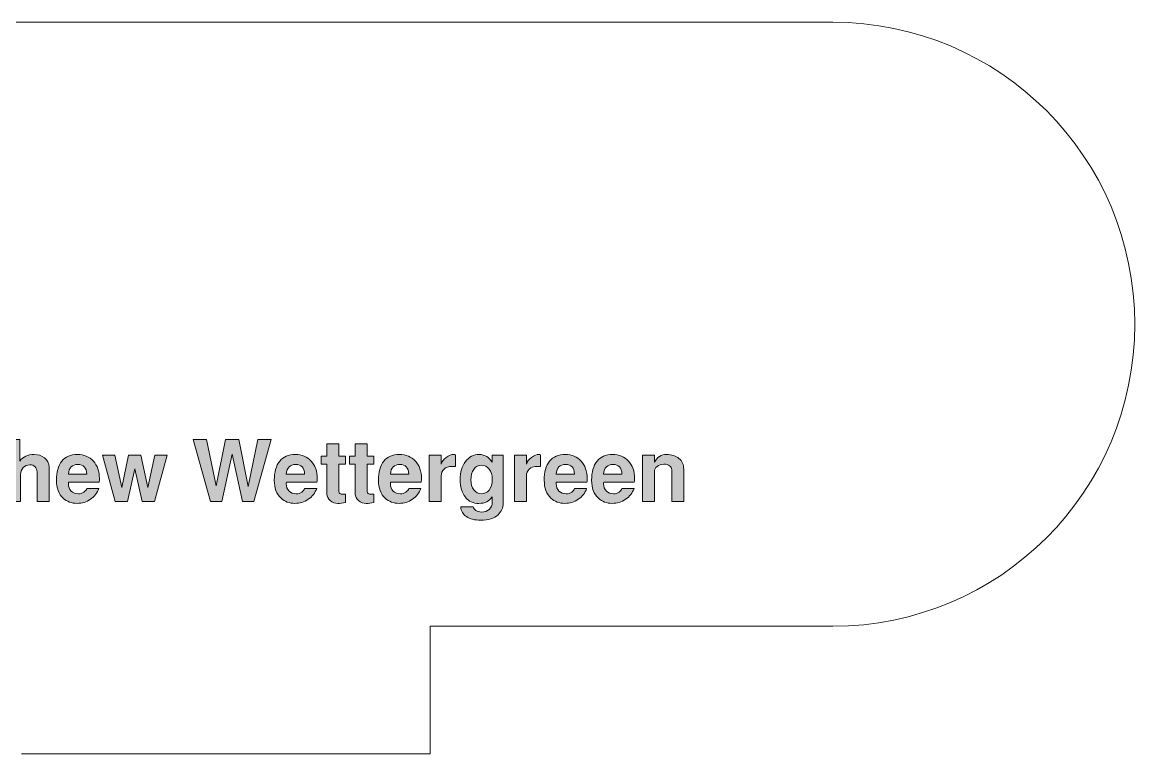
# Model space of a CAD drawing. Header units: inches. Extents: x 0.7 to 10.9, y -10.9 to -0.5.
# Drawn here: x 9.195 to 10.827, y -9.476 to -8.403 of the extents above; entities that cross this region are included whole.
import ezdxf

# ---------------------------------------------------------------- set-up
doc = ezdxf.new("R2010")
doc.units = ezdxf.units.IN
doc.header["$MEASUREMENT"] = 0
doc.layers.add('Layer 1', color=7, linetype='Continuous')

# ---------------------------------------------------------------- blocks, each defined once
blk = doc.blocks.new('block 3')
at = {"layer": 'Layer 1', "color": 7, "lineweight": 5, "true_color": 0xffffff}
blk.add_lwpolyline([(9.1943, -9.4761), (9.7935, -9.4761)], dxfattribs=at)
blk = doc.blocks.new('block 19')
at = {"layer": 'Layer 1', "true_color": 0xed1f24}
h = blk.add_hatch(color=240, dxfattribs=at)
h.dxf.hatch_style = 2
edge = h.paths.add_edge_path()
edge.add_spline(control_points=[(9.2346, -9.1061), (9.2346, -9.1061), (9.2171, -9.1061), (9.2171, -9.1061), (9.2171, -9.1061), (9.2171, -9.0629), (9.2171, -9.0629), (9.2171, -9.0596), (9.2161, -9.0571), (9.2141, -9.0552), (9.2121, -9.0533), (9.2096, -9.0524), (9.2065, -9.0524), (9.2026, -9.0524), (9.1993, -9.0537), (9.1967, -9.0565), (9.1942, -9.0592), (9.1929, -9.0626), (9.1929, -9.0667), (9.1929, -9.0667), (9.1929, -9.1061), (9.1929, -9.1061), (9.1929, -9.1061), (9.1741, -9.1061), (9.1741, -9.1061), (9.1741, -9.1061), (9.1741, -9.015), (9.1741, -9.015), (9.1741, -9.015), (9.1916, -9.015), (9.1916, -9.015), (9.1916, -9.015), (9.1916, -9.0469), (9.1916, -9.0469), (9.1964, -9.0404), (9.2034, -9.0372), (9.2126, -9.0372), (9.2187, -9.0372), (9.2238, -9.0389), (9.228, -9.0421), (9.2324, -9.0456), (9.2346, -9.0502), (9.2346, -9.0559), (9.2346, -9.0559), (9.2346, -9.1061), (9.2346, -9.1061)], knot_values=[0, 0, 0, 0, 1, 1, 1, 2, 2, 2, 3, 3, 3, 4, 4, 4, 5, 5, 5, 6, 6, 6, 7, 7, 7, 8, 8, 8, 9, 9, 9, 10, 10, 10, 11, 11, 11, 12, 12, 12, 13, 13, 13, 14, 14, 14, 15, 15, 15, 15], degree=3, periodic=1)
h = blk.add_hatch(color=240, dxfattribs=at)
h.dxf.hatch_style = 2
h.paths.add_polyline_path([(9.5606, -9.015), (9.5351, -9.1061), (9.5182, -9.1061), (9.5032, -9.0368), (9.4882, -9.1061), (9.4713, -9.1061), (9.4458, -9.015), (9.4656, -9.015), (9.4796, -9.0833), (9.4933, -9.015), (9.5131, -9.015), (9.5268, -9.084), (9.5408, -9.015)])
h = blk.add_hatch(color=240, dxfattribs=at)
h.dxf.hatch_style = 2
edge = h.paths.add_edge_path()
edge.add_spline(control_points=[(9.6694, -9.1075), (9.6653, -9.1085), (9.6616, -9.109), (9.6583, -9.109), (9.6538, -9.109), (9.65, -9.1076), (9.6469, -9.1049), (9.6437, -9.1022), (9.6421, -9.099), (9.6421, -9.0952), (9.6421, -9.0952), (9.6421, -9.0514), (9.6421, -9.0514), (9.6421, -9.0514), (9.6335, -9.0514), (9.6335, -9.0514), (9.6335, -9.0514), (9.6335, -9.0397), (9.6335, -9.0397), (9.6335, -9.0397), (9.6421, -9.0397), (9.6421, -9.0397), (9.6421, -9.0397), (9.6421, -9.0214), (9.6421, -9.0214), (9.6421, -9.0214), (9.6596, -9.0214), (9.6596, -9.0214), (9.6596, -9.0214), (9.6596, -9.0397), (9.6596, -9.0397), (9.6596, -9.0397), (9.6694, -9.0397), (9.6694, -9.0397), (9.6694, -9.0397), (9.6694, -9.0514), (9.6694, -9.0514), (9.6694, -9.0514), (9.6596, -9.0514), (9.6596, -9.0514), (9.6596, -9.0514), (9.6596, -9.0917), (9.6596, -9.0917), (9.6596, -9.0943), (9.6616, -9.0956), (9.6655, -9.0956), (9.6664, -9.0955), (9.6677, -9.0955), (9.6694, -9.0954), (9.6694, -9.0954), (9.6694, -9.1075), (9.6694, -9.1075)], knot_values=[0, 0, 0, 0, 1, 1, 1, 2, 2, 2, 3, 3, 3, 4, 4, 4, 5, 5, 5, 6, 6, 6, 7, 7, 7, 8, 8, 8, 9, 9, 9, 10, 10, 10, 11, 11, 11, 12, 12, 12, 13, 13, 13, 14, 14, 14, 15, 15, 15, 16, 16, 16, 17, 17, 17, 17], degree=3, periodic=1)
h = blk.add_hatch(color=240, dxfattribs=at)
h.dxf.hatch_style = 2
edge = h.paths.add_edge_path()
edge.add_spline(control_points=[(9.711, -9.1075), (9.7069, -9.1085), (9.7032, -9.109), (9.6999, -9.109), (9.6955, -9.109), (9.6917, -9.1076), (9.6885, -9.1049), (9.6853, -9.1022), (9.6837, -9.099), (9.6837, -9.0952), (9.6837, -9.0952), (9.6837, -9.0514), (9.6837, -9.0514), (9.6837, -9.0514), (9.6751, -9.0514), (9.6751, -9.0514), (9.6751, -9.0514), (9.6751, -9.0397), (9.6751, -9.0397), (9.6751, -9.0397), (9.6837, -9.0397), (9.6837, -9.0397), (9.6837, -9.0397), (9.6837, -9.0214), (9.6837, -9.0214), (9.6837, -9.0214), (9.7012, -9.0214), (9.7012, -9.0214), (9.7012, -9.0214), (9.7012, -9.0397), (9.7012, -9.0397), (9.7012, -9.0397), (9.711, -9.0397), (9.711, -9.0397), (9.711, -9.0397), (9.711, -9.0514), (9.711, -9.0514), (9.711, -9.0514), (9.7012, -9.0514), (9.7012, -9.0514), (9.7012, -9.0514), (9.7012, -9.0917), (9.7012, -9.0917), (9.7012, -9.0943), (9.7032, -9.0956), (9.7071, -9.0956), (9.708, -9.0955), (9.7093, -9.0955), (9.711, -9.0954), (9.711, -9.0954), (9.711, -9.1075), (9.711, -9.1075)], knot_values=[0, 0, 0, 0, 1, 1, 1, 2, 2, 2, 3, 3, 3, 4, 4, 4, 5, 5, 5, 6, 6, 6, 7, 7, 7, 8, 8, 8, 9, 9, 9, 10, 10, 10, 11, 11, 11, 12, 12, 12, 13, 13, 13, 14, 14, 14, 15, 15, 15, 16, 16, 16, 17, 17, 17, 17], degree=3, periodic=1)
h = blk.add_hatch(color=240, dxfattribs=at)
h.dxf.hatch_style = 2
edge = h.paths.add_edge_path()
edge.add_spline(control_points=[(9.3085, -9.0724), (9.3085, -9.0744), (9.3084, -9.0762), (9.3081, -9.0777), (9.3081, -9.0777), (9.2632, -9.0777), (9.2632, -9.0777), (9.2631, -9.0782), (9.263, -9.079), (9.263, -9.0801), (9.263, -9.0845), (9.2644, -9.0881), (9.2671, -9.0908), (9.2698, -9.0935), (9.2733, -9.0949), (9.2777, -9.0949), (9.2806, -9.0949), (9.2833, -9.094), (9.2858, -9.0924), (9.288, -9.0908), (9.2894, -9.089), (9.29, -9.087), (9.29, -9.087), (9.3077, -9.087), (9.3077, -9.087), (9.3054, -9.0936), (9.3013, -9.0989), (9.2954, -9.1029), (9.2896, -9.1069), (9.283, -9.1089), (9.2757, -9.1089), (9.2677, -9.1089), (9.2609, -9.1063), (9.2554, -9.1012), (9.2488, -9.0952), (9.2455, -9.0865), (9.2455, -9.0751), (9.2455, -9.063), (9.2481, -9.0536), (9.2534, -9.0471), (9.2587, -9.0405), (9.2663, -9.0372), (9.2762, -9.0372), (9.2859, -9.0372), (9.2937, -9.0405), (9.2996, -9.0469), (9.3055, -9.0534), (9.3085, -9.0619), (9.3085, -9.0724)], knot_values=[0, 0, 0, 0, 1, 1, 1, 2, 2, 2, 3, 3, 3, 4, 4, 4, 5, 5, 5, 6, 6, 6, 7, 7, 7, 8, 8, 8, 9, 9, 9, 10, 10, 10, 11, 11, 11, 12, 12, 12, 13, 13, 13, 14, 14, 14, 15, 15, 15, 16, 16, 16, 16], degree=3, periodic=1)
edge = h.paths.add_edge_path()
edge.add_spline(control_points=[(9.29, -9.066), (9.2895, -9.0566), (9.2851, -9.0519), (9.2769, -9.0519), (9.2685, -9.0519), (9.2639, -9.0566), (9.263, -9.066), (9.263, -9.066), (9.29, -9.066), (9.29, -9.066)], knot_values=[0, 0, 0, 0, 1, 1, 1, 2, 2, 2, 3, 3, 3, 3], degree=3, periodic=1)
h = blk.add_hatch(color=240, dxfattribs=at)
h.dxf.hatch_style = 2
h.paths.add_polyline_path([(9.408, -9.0384), (9.3891, -9.1061), (9.3711, -9.1061), (9.3605, -9.0583), (9.3498, -9.1061), (9.3318, -9.1061), (9.3129, -9.0384), (9.331, -9.0384), (9.3415, -9.0857), (9.3514, -9.0384), (9.3695, -9.0384), (9.3794, -9.0856), (9.3899, -9.0384)])
h = blk.add_hatch(color=240, dxfattribs=at)
h.dxf.hatch_style = 2
edge = h.paths.add_edge_path()
edge.add_spline(control_points=[(9.628, -9.0724), (9.628, -9.0744), (9.6279, -9.0762), (9.6276, -9.0777), (9.6276, -9.0777), (9.5828, -9.0777), (9.5828, -9.0777), (9.5826, -9.0782), (9.5825, -9.079), (9.5825, -9.0801), (9.5825, -9.0845), (9.5839, -9.0881), (9.5866, -9.0908), (9.5893, -9.0935), (9.5929, -9.0949), (9.5972, -9.0949), (9.6001, -9.0949), (9.6028, -9.094), (9.6053, -9.0924), (9.6075, -9.0908), (9.6089, -9.089), (9.6095, -9.087), (9.6095, -9.087), (9.6273, -9.087), (9.6273, -9.087), (9.6249, -9.0936), (9.6208, -9.0989), (9.6149, -9.1029), (9.6091, -9.1069), (9.6025, -9.1089), (9.5952, -9.1089), (9.5872, -9.1089), (9.5804, -9.1063), (9.5749, -9.1012), (9.5683, -9.0952), (9.565, -9.0865), (9.565, -9.0751), (9.565, -9.063), (9.5676, -9.0536), (9.5729, -9.0471), (9.5782, -9.0405), (9.5858, -9.0372), (9.5958, -9.0372), (9.6054, -9.0372), (9.6132, -9.0405), (9.6191, -9.0469), (9.625, -9.0534), (9.628, -9.0619), (9.628, -9.0724)], knot_values=[0, 0, 0, 0, 1, 1, 1, 2, 2, 2, 3, 3, 3, 4, 4, 4, 5, 5, 5, 6, 6, 6, 7, 7, 7, 8, 8, 8, 9, 9, 9, 10, 10, 10, 11, 11, 11, 12, 12, 12, 13, 13, 13, 14, 14, 14, 15, 15, 15, 16, 16, 16, 16], degree=3, periodic=1)
edge = h.paths.add_edge_path()
edge.add_spline(control_points=[(9.6095, -9.066), (9.609, -9.0566), (9.6046, -9.0519), (9.5964, -9.0519), (9.5881, -9.0519), (9.5834, -9.0566), (9.5825, -9.066), (9.5825, -9.066), (9.6095, -9.066), (9.6095, -9.066)], knot_values=[0, 0, 0, 0, 1, 1, 1, 2, 2, 2, 3, 3, 3, 3], degree=3, periodic=1)
h = blk.add_hatch(color=240, dxfattribs=at)
h.dxf.hatch_style = 2
edge = h.paths.add_edge_path()
edge.add_spline(control_points=[(9.7808, -9.0724), (9.7808, -9.0744), (9.7806, -9.0762), (9.7804, -9.0777), (9.7804, -9.0777), (9.7355, -9.0777), (9.7355, -9.0777), (9.7353, -9.0782), (9.7352, -9.079), (9.7352, -9.0801), (9.7352, -9.0845), (9.7366, -9.0881), (9.7393, -9.0908), (9.7421, -9.0935), (9.7456, -9.0949), (9.75, -9.0949), (9.7529, -9.0949), (9.7556, -9.094), (9.758, -9.0924), (9.7603, -9.0908), (9.7617, -9.089), (9.7623, -9.087), (9.7623, -9.087), (9.78, -9.087), (9.78, -9.087), (9.7777, -9.0936), (9.7736, -9.0989), (9.7677, -9.1029), (9.7618, -9.1069), (9.7553, -9.1089), (9.748, -9.1089), (9.7399, -9.1089), (9.7331, -9.1063), (9.7276, -9.1012), (9.721, -9.0952), (9.7178, -9.0865), (9.7178, -9.0751), (9.7178, -9.063), (9.7204, -9.0536), (9.7257, -9.0471), (9.731, -9.0405), (9.7386, -9.0372), (9.7485, -9.0372), (9.7582, -9.0372), (9.766, -9.0405), (9.7719, -9.0469), (9.7778, -9.0534), (9.7808, -9.0619), (9.7808, -9.0724)], knot_values=[0, 0, 0, 0, 1, 1, 1, 2, 2, 2, 3, 3, 3, 4, 4, 4, 5, 5, 5, 6, 6, 6, 7, 7, 7, 8, 8, 8, 9, 9, 9, 10, 10, 10, 11, 11, 11, 12, 12, 12, 13, 13, 13, 14, 14, 14, 15, 15, 15, 16, 16, 16, 16], degree=3, periodic=1)
edge = h.paths.add_edge_path()
edge.add_spline(control_points=[(9.7623, -9.066), (9.7618, -9.0566), (9.7574, -9.0519), (9.7491, -9.0519), (9.7408, -9.0519), (9.7362, -9.0566), (9.7352, -9.066), (9.7352, -9.066), (9.7623, -9.066), (9.7623, -9.066)], knot_values=[0, 0, 0, 0, 1, 1, 1, 2, 2, 2, 3, 3, 3, 3], degree=3, periodic=1)
h = blk.add_hatch(color=240, dxfattribs=at)
h.dxf.hatch_style = 2
edge = h.paths.add_edge_path()
edge.add_spline(control_points=[(9.8306, -9.055), (9.8283, -9.0547), (9.8266, -9.0546), (9.8255, -9.0546), (9.8206, -9.0546), (9.8167, -9.0559), (9.8139, -9.0586), (9.8112, -9.0612), (9.8098, -9.0645), (9.8098, -9.0685), (9.8098, -9.0685), (9.8098, -9.1061), (9.8098, -9.1061), (9.8098, -9.1061), (9.7923, -9.1061), (9.7923, -9.1061), (9.7923, -9.1061), (9.7923, -9.0384), (9.7923, -9.0384), (9.7923, -9.0384), (9.8098, -9.0384), (9.8098, -9.0384), (9.8098, -9.0384), (9.8098, -9.0515), (9.8098, -9.0515), (9.811, -9.0475), (9.8135, -9.0441), (9.8173, -9.0414), (9.821, -9.0386), (9.8248, -9.0372), (9.8285, -9.0372), (9.8289, -9.0372), (9.8296, -9.0373), (9.8306, -9.0375), (9.8306, -9.0375), (9.8306, -9.055), (9.8306, -9.055)], knot_values=[0, 0, 0, 0, 1, 1, 1, 2, 2, 2, 3, 3, 3, 4, 4, 4, 5, 5, 5, 6, 6, 6, 7, 7, 7, 8, 8, 8, 9, 9, 9, 10, 10, 10, 11, 11, 11, 12, 12, 12, 12], degree=3, periodic=1)
h = blk.add_hatch(color=240, dxfattribs=at)
h.dxf.hatch_style = 2
edge = h.paths.add_edge_path()
edge.add_spline(control_points=[(9.9008, -9.1086), (9.9008, -9.1154), (9.8982, -9.121), (9.8931, -9.1256), (9.8872, -9.131), (9.8788, -9.1336), (9.8678, -9.1336), (9.8588, -9.1336), (9.8518, -9.1319), (9.8467, -9.1284), (9.8416, -9.125), (9.8388, -9.1202), (9.8384, -9.114), (9.8384, -9.114), (9.8567, -9.114), (9.8567, -9.114), (9.8571, -9.116), (9.8585, -9.1178), (9.8608, -9.1193), (9.863, -9.1208), (9.8657, -9.1216), (9.8688, -9.1216), (9.8735, -9.1216), (9.8773, -9.1203), (9.8802, -9.1177), (9.8832, -9.1151), (9.8846, -9.1116), (9.8846, -9.1072), (9.8846, -9.1027), (9.8846, -9.1001), (9.8845, -9.0994), (9.8817, -9.1028), (9.8791, -9.1052), (9.8766, -9.1065), (9.8736, -9.1082), (9.8698, -9.109), (9.8651, -9.109), (9.8568, -9.109), (9.8501, -9.106), (9.8452, -9.0999), (9.84, -9.0935), (9.8374, -9.0848), (9.8374, -9.0737), (9.8374, -9.0634), (9.8401, -9.0547), (9.8454, -9.0477), (9.8508, -9.0407), (9.8574, -9.0372), (9.8653, -9.0372), (9.8697, -9.0372), (9.8735, -9.0383), (9.8767, -9.0404), (9.879, -9.042), (9.8817, -9.0447), (9.8846, -9.0485), (9.8846, -9.0485), (9.8846, -9.0384), (9.8846, -9.0384), (9.8846, -9.0384), (9.9008, -9.0384), (9.9008, -9.0384), (9.9008, -9.0384), (9.9008, -9.1086), (9.9008, -9.1086)], knot_values=[0, 0, 0, 0, 1, 1, 1, 2, 2, 2, 3, 3, 3, 4, 4, 4, 5, 5, 5, 6, 6, 6, 7, 7, 7, 8, 8, 8, 9, 9, 9, 10, 10, 10, 11, 11, 11, 12, 12, 12, 13, 13, 13, 14, 14, 14, 15, 15, 15, 16, 16, 16, 17, 17, 17, 18, 18, 18, 19, 19, 19, 20, 20, 20, 21, 21, 21, 21], degree=3, periodic=1)
edge = h.paths.add_edge_path()
edge.add_spline(control_points=[(9.8846, -9.0732), (9.8846, -9.0674), (9.8831, -9.0626), (9.8801, -9.0587), (9.8771, -9.0549), (9.8733, -9.053), (9.8688, -9.053), (9.8641, -9.053), (9.8603, -9.055), (9.8575, -9.0591), (9.8547, -9.0631), (9.8533, -9.0683), (9.8533, -9.0746), (9.8533, -9.0804), (9.8547, -9.0852), (9.8577, -9.0891), (9.8606, -9.0929), (9.8643, -9.0949), (9.8685, -9.0949), (9.8732, -9.0949), (9.877, -9.0931), (9.8799, -9.0895), (9.883, -9.0856), (9.8846, -9.0802), (9.8846, -9.0732)], knot_values=[0, 0, 0, 0, 1, 1, 1, 2, 2, 2, 3, 3, 3, 4, 4, 4, 5, 5, 5, 6, 6, 6, 7, 7, 7, 8, 8, 8, 8], degree=3, periodic=1)
h = blk.add_hatch(color=240, dxfattribs=at)
h.dxf.hatch_style = 2
edge = h.paths.add_edge_path()
edge.add_spline(control_points=[(9.9556, -9.055), (9.9533, -9.0547), (9.9516, -9.0546), (9.9505, -9.0546), (9.9456, -9.0546), (9.9417, -9.0559), (9.9389, -9.0586), (9.9362, -9.0612), (9.9348, -9.0645), (9.9348, -9.0685), (9.9348, -9.0685), (9.9348, -9.1061), (9.9348, -9.1061), (9.9348, -9.1061), (9.9173, -9.1061), (9.9173, -9.1061), (9.9173, -9.1061), (9.9173, -9.0384), (9.9173, -9.0384), (9.9173, -9.0384), (9.9348, -9.0384), (9.9348, -9.0384), (9.9348, -9.0384), (9.9348, -9.0515), (9.9348, -9.0515), (9.936, -9.0475), (9.9385, -9.0441), (9.9423, -9.0414), (9.946, -9.0386), (9.9498, -9.0372), (9.9535, -9.0372), (9.9539, -9.0372), (9.9546, -9.0373), (9.9556, -9.0375), (9.9556, -9.0375), (9.9556, -9.055), (9.9556, -9.055)], knot_values=[0, 0, 0, 0, 1, 1, 1, 2, 2, 2, 3, 3, 3, 4, 4, 4, 5, 5, 5, 6, 6, 6, 7, 7, 7, 8, 8, 8, 9, 9, 9, 10, 10, 10, 11, 11, 11, 12, 12, 12, 12], degree=3, periodic=1)
h = blk.add_hatch(color=240, dxfattribs=at)
h.dxf.hatch_style = 2
edge = h.paths.add_edge_path()
edge.add_spline(control_points=[(10.0239, -9.0724), (10.0239, -9.0744), (10.0238, -9.0762), (10.0235, -9.0777), (10.0235, -9.0777), (9.9786, -9.0777), (9.9786, -9.0777), (9.9785, -9.0782), (9.9784, -9.079), (9.9784, -9.0801), (9.9784, -9.0845), (9.9797, -9.0881), (9.9825, -9.0908), (9.9852, -9.0935), (9.9887, -9.0949), (9.9931, -9.0949), (9.996, -9.0949), (9.9987, -9.094), (10.0012, -9.0924), (10.0034, -9.0908), (10.0048, -9.089), (10.0054, -9.087), (10.0054, -9.087), (10.0231, -9.087), (10.0231, -9.087), (10.0208, -9.0936), (10.0167, -9.0989), (10.0108, -9.1029), (10.0049, -9.1069), (9.9984, -9.1089), (9.9911, -9.1089), (9.983, -9.1089), (9.9763, -9.1063), (9.9708, -9.1012), (9.9642, -9.0952), (9.9609, -9.0865), (9.9609, -9.0751), (9.9609, -9.063), (9.9635, -9.0536), (9.9688, -9.0471), (9.9741, -9.0405), (9.9817, -9.0372), (9.9916, -9.0372), (10.0013, -9.0372), (10.0091, -9.0405), (10.015, -9.0469), (10.0209, -9.0534), (10.0239, -9.0619), (10.0239, -9.0724)], knot_values=[0, 0, 0, 0, 1, 1, 1, 2, 2, 2, 3, 3, 3, 4, 4, 4, 5, 5, 5, 6, 6, 6, 7, 7, 7, 8, 8, 8, 9, 9, 9, 10, 10, 10, 11, 11, 11, 12, 12, 12, 13, 13, 13, 14, 14, 14, 15, 15, 15, 16, 16, 16, 16], degree=3, periodic=1)
edge = h.paths.add_edge_path()
edge.add_spline(control_points=[(10.0054, -9.066), (10.0049, -9.0566), (10.0005, -9.0519), (9.9923, -9.0519), (9.9839, -9.0519), (9.9793, -9.0566), (9.9784, -9.066), (9.9784, -9.066), (10.0054, -9.066), (10.0054, -9.066)], knot_values=[0, 0, 0, 0, 1, 1, 1, 2, 2, 2, 3, 3, 3, 3], degree=3, periodic=1)
h = blk.add_hatch(color=240, dxfattribs=at)
h.dxf.hatch_style = 2
edge = h.paths.add_edge_path()
edge.add_spline(control_points=[(10.0934, -9.0724), (10.0934, -9.0744), (10.0933, -9.0762), (10.093, -9.0777), (10.093, -9.0777), (10.0481, -9.0777), (10.0481, -9.0777), (10.048, -9.0782), (10.0479, -9.079), (10.0479, -9.0801), (10.0479, -9.0845), (10.0493, -9.0881), (10.052, -9.0908), (10.0547, -9.0935), (10.0582, -9.0949), (10.0626, -9.0949), (10.0655, -9.0949), (10.0682, -9.094), (10.0707, -9.0924), (10.0729, -9.0908), (10.0743, -9.089), (10.0749, -9.087), (10.0749, -9.087), (10.0926, -9.087), (10.0926, -9.087), (10.0903, -9.0936), (10.0862, -9.0989), (10.0803, -9.1029), (10.0745, -9.1069), (10.0679, -9.1089), (10.0606, -9.1089), (10.0526, -9.1089), (10.0458, -9.1063), (10.0403, -9.1012), (10.0337, -9.0952), (10.0304, -9.0865), (10.0304, -9.0751), (10.0304, -9.063), (10.033, -9.0536), (10.0383, -9.0471), (10.0436, -9.0405), (10.0512, -9.0372), (10.0611, -9.0372), (10.0708, -9.0372), (10.0786, -9.0405), (10.0845, -9.0469), (10.0904, -9.0534), (10.0934, -9.0619), (10.0934, -9.0724)], knot_values=[0, 0, 0, 0, 1, 1, 1, 2, 2, 2, 3, 3, 3, 4, 4, 4, 5, 5, 5, 6, 6, 6, 7, 7, 7, 8, 8, 8, 9, 9, 9, 10, 10, 10, 11, 11, 11, 12, 12, 12, 13, 13, 13, 14, 14, 14, 15, 15, 15, 16, 16, 16, 16], degree=3, periodic=1)
edge = h.paths.add_edge_path()
edge.add_spline(control_points=[(10.0749, -9.066), (10.0744, -9.0566), (10.07, -9.0519), (10.0618, -9.0519), (10.0534, -9.0519), (10.0488, -9.0566), (10.0479, -9.066), (10.0479, -9.066), (10.0749, -9.066), (10.0749, -9.066)], knot_values=[0, 0, 0, 0, 1, 1, 1, 2, 2, 2, 3, 3, 3, 3], degree=3, periodic=1)
h = blk.add_hatch(color=240, dxfattribs=at)
h.dxf.hatch_style = 2
edge = h.paths.add_edge_path()
edge.add_spline(control_points=[(10.1654, -9.1061), (10.1654, -9.1061), (10.1479, -9.1061), (10.1479, -9.1061), (10.1479, -9.1061), (10.1479, -9.0596), (10.1479, -9.0596), (10.1479, -9.0571), (10.1468, -9.0551), (10.1448, -9.0537), (10.1427, -9.0522), (10.1398, -9.0515), (10.1363, -9.0515), (10.1323, -9.0515), (10.1291, -9.0525), (10.1264, -9.0546), (10.1238, -9.0567), (10.1225, -9.0593), (10.1225, -9.0625), (10.1225, -9.0625), (10.1225, -9.1061), (10.1225, -9.1061), (10.1225, -9.1061), (10.105, -9.1061), (10.105, -9.1061), (10.105, -9.1061), (10.105, -9.0384), (10.105, -9.0384), (10.105, -9.0384), (10.1225, -9.0384), (10.1225, -9.0384), (10.1225, -9.0384), (10.1225, -9.0485), (10.1225, -9.0485), (10.1264, -9.041), (10.1323, -9.0372), (10.1403, -9.0372), (10.1478, -9.0372), (10.1539, -9.0392), (10.1585, -9.0431), (10.1631, -9.047), (10.1654, -9.0522), (10.1654, -9.0586), (10.1654, -9.0586), (10.1654, -9.1061), (10.1654, -9.1061)], knot_values=[0, 0, 0, 0, 1, 1, 1, 2, 2, 2, 3, 3, 3, 4, 4, 4, 5, 5, 5, 6, 6, 6, 7, 7, 7, 8, 8, 8, 9, 9, 9, 10, 10, 10, 11, 11, 11, 12, 12, 12, 13, 13, 13, 14, 14, 14, 15, 15, 15, 15], degree=3, periodic=1)
at = {"layer": 'Layer 1', "lineweight": 0}
for points in [[(9.5606, -9.015), (9.5351, -9.1061), (9.5182, -9.1061), (9.5032, -9.0368), (9.4882, -9.1061), (9.4713, -9.1061), (9.4458, -9.015), (9.4656, -9.015), (9.4796, -9.0833), (9.4933, -9.015), (9.5131, -9.015), (9.5268, -9.084), (9.5408, -9.015), (9.5606, -9.015)], [(9.408, -9.0384), (9.3891, -9.1061), (9.3711, -9.1061), (9.3605, -9.0583), (9.3498, -9.1061), (9.3318, -9.1061), (9.3129, -9.0384), (9.331, -9.0384), (9.3415, -9.0857), (9.3514, -9.0384), (9.3695, -9.0384), (9.3794, -9.0856), (9.3899, -9.0384), (9.408, -9.0384)]]:
    blk.add_lwpolyline(points, dxfattribs=at)
for points, knots in [([(9.2346, -9.1061), (9.2346, -9.1061), (9.2171, -9.1061), (9.2171, -9.1061), (9.2171, -9.1061), (9.2171, -9.0629), (9.2171, -9.0629), (9.2171, -9.0596), (9.2161, -9.0571), (9.2141, -9.0552), (9.2121, -9.0533), (9.2096, -9.0524), (9.2065, -9.0524), (9.2026, -9.0524), (9.1993, -9.0537), (9.1967, -9.0565), (9.1942, -9.0592), (9.1929, -9.0626), (9.1929, -9.0667), (9.1929, -9.0667), (9.1929, -9.1061), (9.1929, -9.1061), (9.1929, -9.1061), (9.1741, -9.1061), (9.1741, -9.1061), (9.1741, -9.1061), (9.1741, -9.015), (9.1741, -9.015), (9.1741, -9.015), (9.1916, -9.015), (9.1916, -9.015), (9.1916, -9.015), (9.1916, -9.0469), (9.1916, -9.0469), (9.1964, -9.0404), (9.2034, -9.0372), (9.2126, -9.0372), (9.2187, -9.0372), (9.2238, -9.0389), (9.228, -9.0421), (9.2324, -9.0456), (9.2346, -9.0502), (9.2346, -9.0559), (9.2346, -9.0559), (9.2346, -9.1061), (9.2346, -9.1061)], [0, 0, 0, 0, 1, 1, 1, 2, 2, 2, 3, 3, 3, 4, 4, 4, 5, 5, 5, 6, 6, 6, 7, 7, 7, 8, 8, 8, 9, 9, 9, 10, 10, 10, 11, 11, 11, 12, 12, 12, 13, 13, 13, 14, 14, 14, 15, 15, 15, 15]), ([(9.6694, -9.1075), (9.6653, -9.1085), (9.6616, -9.109), (9.6583, -9.109), (9.6538, -9.109), (9.65, -9.1076), (9.6469, -9.1049), (9.6437, -9.1022), (9.6421, -9.099), (9.6421, -9.0952), (9.6421, -9.0952), (9.6421, -9.0514), (9.6421, -9.0514), (9.6421, -9.0514), (9.6335, -9.0514), (9.6335, -9.0514), (9.6335, -9.0514), (9.6335, -9.0397), (9.6335, -9.0397), (9.6335, -9.0397), (9.6421, -9.0397), (9.6421, -9.0397), (9.6421, -9.0397), (9.6421, -9.0214), (9.6421, -9.0214), (9.6421, -9.0214), (9.6596, -9.0214), (9.6596, -9.0214), (9.6596, -9.0214), (9.6596, -9.0397), (9.6596, -9.0397), (9.6596, -9.0397), (9.6694, -9.0397), (9.6694, -9.0397), (9.6694, -9.0397), (9.6694, -9.0514), (9.6694, -9.0514), (9.6694, -9.0514), (9.6596, -9.0514), (9.6596, -9.0514), (9.6596, -9.0514), (9.6596, -9.0917), (9.6596, -9.0917), (9.6596, -9.0943), (9.6616, -9.0956), (9.6655, -9.0956), (9.6664, -9.0955), (9.6677, -9.0955), (9.6694, -9.0954), (9.6694, -9.0954), (9.6694, -9.1075), (9.6694, -9.1075)], [0, 0, 0, 0, 1, 1, 1, 2, 2, 2, 3, 3, 3, 4, 4, 4, 5, 5, 5, 6, 6, 6, 7, 7, 7, 8, 8, 8, 9, 9, 9, 10, 10, 10, 11, 11, 11, 12, 12, 12, 13, 13, 13, 14, 14, 14, 15, 15, 15, 16, 16, 16, 17, 17, 17, 17]), ([(9.711, -9.1075), (9.7069, -9.1085), (9.7032, -9.109), (9.6999, -9.109), (9.6955, -9.109), (9.6917, -9.1076), (9.6885, -9.1049), (9.6853, -9.1022), (9.6837, -9.099), (9.6837, -9.0952), (9.6837, -9.0952), (9.6837, -9.0514), (9.6837, -9.0514), (9.6837, -9.0514), (9.6751, -9.0514), (9.6751, -9.0514), (9.6751, -9.0514), (9.6751, -9.0397), (9.6751, -9.0397), (9.6751, -9.0397), (9.6837, -9.0397), (9.6837, -9.0397), (9.6837, -9.0397), (9.6837, -9.0214), (9.6837, -9.0214), (9.6837, -9.0214), (9.7012, -9.0214), (9.7012, -9.0214), (9.7012, -9.0214), (9.7012, -9.0397), (9.7012, -9.0397), (9.7012, -9.0397), (9.711, -9.0397), (9.711, -9.0397), (9.711, -9.0397), (9.711, -9.0514), (9.711, -9.0514), (9.711, -9.0514), (9.7012, -9.0514), (9.7012, -9.0514), (9.7012, -9.0514), (9.7012, -9.0917), (9.7012, -9.0917), (9.7012, -9.0943), (9.7032, -9.0956), (9.7071, -9.0956), (9.708, -9.0955), (9.7093, -9.0955), (9.711, -9.0954), (9.711, -9.0954), (9.711, -9.1075), (9.711, -9.1075)], [0, 0, 0, 0, 1, 1, 1, 2, 2, 2, 3, 3, 3, 4, 4, 4, 5, 5, 5, 6, 6, 6, 7, 7, 7, 8, 8, 8, 9, 9, 9, 10, 10, 10, 11, 11, 11, 12, 12, 12, 13, 13, 13, 14, 14, 14, 15, 15, 15, 16, 16, 16, 17, 17, 17, 17]), ([(9.3085, -9.0724), (9.3085, -9.0744), (9.3084, -9.0762), (9.3081, -9.0777), (9.3081, -9.0777), (9.2632, -9.0777), (9.2632, -9.0777), (9.2631, -9.0782), (9.263, -9.079), (9.263, -9.0801), (9.263, -9.0845), (9.2644, -9.0881), (9.2671, -9.0908), (9.2698, -9.0935), (9.2733, -9.0949), (9.2777, -9.0949), (9.2806, -9.0949), (9.2833, -9.094), (9.2858, -9.0924), (9.288, -9.0908), (9.2894, -9.089), (9.29, -9.087), (9.29, -9.087), (9.3077, -9.087), (9.3077, -9.087), (9.3054, -9.0936), (9.3013, -9.0989), (9.2954, -9.1029), (9.2896, -9.1069), (9.283, -9.1089), (9.2757, -9.1089), (9.2677, -9.1089), (9.2609, -9.1063), (9.2554, -9.1012), (9.2488, -9.0952), (9.2455, -9.0865), (9.2455, -9.0751), (9.2455, -9.063), (9.2481, -9.0536), (9.2534, -9.0471), (9.2587, -9.0405), (9.2663, -9.0372), (9.2762, -9.0372), (9.2859, -9.0372), (9.2937, -9.0405), (9.2996, -9.0469), (9.3055, -9.0534), (9.3085, -9.0619), (9.3085, -9.0724)], [0, 0, 0, 0, 1, 1, 1, 2, 2, 2, 3, 3, 3, 4, 4, 4, 5, 5, 5, 6, 6, 6, 7, 7, 7, 8, 8, 8, 9, 9, 9, 10, 10, 10, 11, 11, 11, 12, 12, 12, 13, 13, 13, 14, 14, 14, 15, 15, 15, 16, 16, 16, 16]), ([(9.628, -9.0724), (9.628, -9.0744), (9.6279, -9.0762), (9.6276, -9.0777), (9.6276, -9.0777), (9.5828, -9.0777), (9.5828, -9.0777), (9.5826, -9.0782), (9.5825, -9.079), (9.5825, -9.0801), (9.5825, -9.0845), (9.5839, -9.0881), (9.5866, -9.0908), (9.5893, -9.0935), (9.5929, -9.0949), (9.5972, -9.0949), (9.6001, -9.0949), (9.6028, -9.094), (9.6053, -9.0924), (9.6075, -9.0908), (9.6089, -9.089), (9.6095, -9.087), (9.6095, -9.087), (9.6273, -9.087), (9.6273, -9.087), (9.6249, -9.0936), (9.6208, -9.0989), (9.6149, -9.1029), (9.6091, -9.1069), (9.6025, -9.1089), (9.5952, -9.1089), (9.5872, -9.1089), (9.5804, -9.1063), (9.5749, -9.1012), (9.5683, -9.0952), (9.565, -9.0865), (9.565, -9.0751), (9.565, -9.063), (9.5676, -9.0536), (9.5729, -9.0471), (9.5782, -9.0405), (9.5858, -9.0372), (9.5958, -9.0372), (9.6054, -9.0372), (9.6132, -9.0405), (9.6191, -9.0469), (9.625, -9.0534), (9.628, -9.0619), (9.628, -9.0724)], [0, 0, 0, 0, 1, 1, 1, 2, 2, 2, 3, 3, 3, 4, 4, 4, 5, 5, 5, 6, 6, 6, 7, 7, 7, 8, 8, 8, 9, 9, 9, 10, 10, 10, 11, 11, 11, 12, 12, 12, 13, 13, 13, 14, 14, 14, 15, 15, 15, 16, 16, 16, 16]), ([(9.7808, -9.0724), (9.7808, -9.0744), (9.7806, -9.0762), (9.7804, -9.0777), (9.7804, -9.0777), (9.7355, -9.0777), (9.7355, -9.0777), (9.7353, -9.0782), (9.7352, -9.079), (9.7352, -9.0801), (9.7352, -9.0845), (9.7366, -9.0881), (9.7393, -9.0908), (9.7421, -9.0935), (9.7456, -9.0949), (9.75, -9.0949), (9.7529, -9.0949), (9.7556, -9.094), (9.758, -9.0924), (9.7603, -9.0908), (9.7617, -9.089), (9.7623, -9.087), (9.7623, -9.087), (9.78, -9.087), (9.78, -9.087), (9.7777, -9.0936), (9.7736, -9.0989), (9.7677, -9.1029), (9.7618, -9.1069), (9.7553, -9.1089), (9.748, -9.1089), (9.7399, -9.1089), (9.7331, -9.1063), (9.7276, -9.1012), (9.721, -9.0952), (9.7178, -9.0865), (9.7178, -9.0751), (9.7178, -9.063), (9.7204, -9.0536), (9.7257, -9.0471), (9.731, -9.0405), (9.7386, -9.0372), (9.7485, -9.0372), (9.7582, -9.0372), (9.766, -9.0405), (9.7719, -9.0469), (9.7778, -9.0534), (9.7808, -9.0619), (9.7808, -9.0724)], [0, 0, 0, 0, 1, 1, 1, 2, 2, 2, 3, 3, 3, 4, 4, 4, 5, 5, 5, 6, 6, 6, 7, 7, 7, 8, 8, 8, 9, 9, 9, 10, 10, 10, 11, 11, 11, 12, 12, 12, 13, 13, 13, 14, 14, 14, 15, 15, 15, 16, 16, 16, 16]), ([(9.8306, -9.055), (9.8283, -9.0547), (9.8266, -9.0546), (9.8255, -9.0546), (9.8206, -9.0546), (9.8167, -9.0559), (9.8139, -9.0586), (9.8112, -9.0612), (9.8098, -9.0645), (9.8098, -9.0685), (9.8098, -9.0685), (9.8098, -9.1061), (9.8098, -9.1061), (9.8098, -9.1061), (9.7923, -9.1061), (9.7923, -9.1061), (9.7923, -9.1061), (9.7923, -9.0384), (9.7923, -9.0384), (9.7923, -9.0384), (9.8098, -9.0384), (9.8098, -9.0384), (9.8098, -9.0384), (9.8098, -9.0515), (9.8098, -9.0515), (9.811, -9.0475), (9.8135, -9.0441), (9.8173, -9.0414), (9.821, -9.0386), (9.8248, -9.0372), (9.8285, -9.0372), (9.8289, -9.0372), (9.8296, -9.0373), (9.8306, -9.0375), (9.8306, -9.0375), (9.8306, -9.055), (9.8306, -9.055)], [0, 0, 0, 0, 1, 1, 1, 2, 2, 2, 3, 3, 3, 4, 4, 4, 5, 5, 5, 6, 6, 6, 7, 7, 7, 8, 8, 8, 9, 9, 9, 10, 10, 10, 11, 11, 11, 12, 12, 12, 12]), ([(9.9008, -9.1086), (9.9008, -9.1154), (9.8982, -9.121), (9.8931, -9.1256), (9.8872, -9.131), (9.8788, -9.1336), (9.8678, -9.1336), (9.8588, -9.1336), (9.8518, -9.1319), (9.8467, -9.1284), (9.8416, -9.125), (9.8388, -9.1202), (9.8384, -9.114), (9.8384, -9.114), (9.8567, -9.114), (9.8567, -9.114), (9.8571, -9.116), (9.8585, -9.1178), (9.8608, -9.1193), (9.863, -9.1208), (9.8657, -9.1216), (9.8688, -9.1216), (9.8735, -9.1216), (9.8773, -9.1203), (9.8802, -9.1177), (9.8832, -9.1151), (9.8846, -9.1116), (9.8846, -9.1072), (9.8846, -9.1027), (9.8846, -9.1001), (9.8845, -9.0994), (9.8817, -9.1028), (9.8791, -9.1052), (9.8766, -9.1065), (9.8736, -9.1082), (9.8698, -9.109), (9.8651, -9.109), (9.8568, -9.109), (9.8501, -9.106), (9.8452, -9.0999), (9.84, -9.0935), (9.8374, -9.0848), (9.8374, -9.0737), (9.8374, -9.0634), (9.8401, -9.0547), (9.8454, -9.0477), (9.8508, -9.0407), (9.8574, -9.0372), (9.8653, -9.0372), (9.8697, -9.0372), (9.8735, -9.0383), (9.8767, -9.0404), (9.879, -9.042), (9.8817, -9.0447), (9.8846, -9.0485), (9.8846, -9.0485), (9.8846, -9.0384), (9.8846, -9.0384), (9.8846, -9.0384), (9.9008, -9.0384), (9.9008, -9.0384), (9.9008, -9.0384), (9.9008, -9.1086), (9.9008, -9.1086)], [0, 0, 0, 0, 1, 1, 1, 2, 2, 2, 3, 3, 3, 4, 4, 4, 5, 5, 5, 6, 6, 6, 7, 7, 7, 8, 8, 8, 9, 9, 9, 10, 10, 10, 11, 11, 11, 12, 12, 12, 13, 13, 13, 14, 14, 14, 15, 15, 15, 16, 16, 16, 17, 17, 17, 18, 18, 18, 19, 19, 19, 20, 20, 20, 21, 21, 21, 21]), ([(9.9556, -9.055), (9.9533, -9.0547), (9.9516, -9.0546), (9.9505, -9.0546), (9.9456, -9.0546), (9.9417, -9.0559), (9.9389, -9.0586), (9.9362, -9.0612), (9.9348, -9.0645), (9.9348, -9.0685), (9.9348, -9.0685), (9.9348, -9.1061), (9.9348, -9.1061), (9.9348, -9.1061), (9.9173, -9.1061), (9.9173, -9.1061), (9.9173, -9.1061), (9.9173, -9.0384), (9.9173, -9.0384), (9.9173, -9.0384), (9.9348, -9.0384), (9.9348, -9.0384), (9.9348, -9.0384), (9.9348, -9.0515), (9.9348, -9.0515), (9.936, -9.0475), (9.9385, -9.0441), (9.9423, -9.0414), (9.946, -9.0386), (9.9498, -9.0372), (9.9535, -9.0372), (9.9539, -9.0372), (9.9546, -9.0373), (9.9556, -9.0375), (9.9556, -9.0375), (9.9556, -9.055), (9.9556, -9.055)], [0, 0, 0, 0, 1, 1, 1, 2, 2, 2, 3, 3, 3, 4, 4, 4, 5, 5, 5, 6, 6, 6, 7, 7, 7, 8, 8, 8, 9, 9, 9, 10, 10, 10, 11, 11, 11, 12, 12, 12, 12]), ([(10.0239, -9.0724), (10.0239, -9.0744), (10.0238, -9.0762), (10.0235, -9.0777), (10.0235, -9.0777), (9.9786, -9.0777), (9.9786, -9.0777), (9.9785, -9.0782), (9.9784, -9.079), (9.9784, -9.0801), (9.9784, -9.0845), (9.9797, -9.0881), (9.9825, -9.0908), (9.9852, -9.0935), (9.9887, -9.0949), (9.9931, -9.0949), (9.996, -9.0949), (9.9987, -9.094), (10.0012, -9.0924), (10.0034, -9.0908), (10.0048, -9.089), (10.0054, -9.087), (10.0054, -9.087), (10.0231, -9.087), (10.0231, -9.087), (10.0208, -9.0936), (10.0167, -9.0989), (10.0108, -9.1029), (10.0049, -9.1069), (9.9984, -9.1089), (9.9911, -9.1089), (9.983, -9.1089), (9.9763, -9.1063), (9.9708, -9.1012), (9.9642, -9.0952), (9.9609, -9.0865), (9.9609, -9.0751), (9.9609, -9.063), (9.9635, -9.0536), (9.9688, -9.0471), (9.9741, -9.0405), (9.9817, -9.0372), (9.9916, -9.0372), (10.0013, -9.0372), (10.0091, -9.0405), (10.015, -9.0469), (10.0209, -9.0534), (10.0239, -9.0619), (10.0239, -9.0724)], [0, 0, 0, 0, 1, 1, 1, 2, 2, 2, 3, 3, 3, 4, 4, 4, 5, 5, 5, 6, 6, 6, 7, 7, 7, 8, 8, 8, 9, 9, 9, 10, 10, 10, 11, 11, 11, 12, 12, 12, 13, 13, 13, 14, 14, 14, 15, 15, 15, 16, 16, 16, 16]), ([(10.0934, -9.0724), (10.0934, -9.0744), (10.0933, -9.0762), (10.093, -9.0777), (10.093, -9.0777), (10.0481, -9.0777), (10.0481, -9.0777), (10.048, -9.0782), (10.0479, -9.079), (10.0479, -9.0801), (10.0479, -9.0845), (10.0493, -9.0881), (10.052, -9.0908), (10.0547, -9.0935), (10.0582, -9.0949), (10.0626, -9.0949), (10.0655, -9.0949), (10.0682, -9.094), (10.0707, -9.0924), (10.0729, -9.0908), (10.0743, -9.089), (10.0749, -9.087), (10.0749, -9.087), (10.0926, -9.087), (10.0926, -9.087), (10.0903, -9.0936), (10.0862, -9.0989), (10.0803, -9.1029), (10.0745, -9.1069), (10.0679, -9.1089), (10.0606, -9.1089), (10.0526, -9.1089), (10.0458, -9.1063), (10.0403, -9.1012), (10.0337, -9.0952), (10.0304, -9.0865), (10.0304, -9.0751), (10.0304, -9.063), (10.033, -9.0536), (10.0383, -9.0471), (10.0436, -9.0405), (10.0512, -9.0372), (10.0611, -9.0372), (10.0708, -9.0372), (10.0786, -9.0405), (10.0845, -9.0469), (10.0904, -9.0534), (10.0934, -9.0619), (10.0934, -9.0724)], [0, 0, 0, 0, 1, 1, 1, 2, 2, 2, 3, 3, 3, 4, 4, 4, 5, 5, 5, 6, 6, 6, 7, 7, 7, 8, 8, 8, 9, 9, 9, 10, 10, 10, 11, 11, 11, 12, 12, 12, 13, 13, 13, 14, 14, 14, 15, 15, 15, 16, 16, 16, 16]), ([(10.1654, -9.1061), (10.1654, -9.1061), (10.1479, -9.1061), (10.1479, -9.1061), (10.1479, -9.1061), (10.1479, -9.0596), (10.1479, -9.0596), (10.1479, -9.0571), (10.1468, -9.0551), (10.1448, -9.0537), (10.1427, -9.0522), (10.1398, -9.0515), (10.1363, -9.0515), (10.1323, -9.0515), (10.1291, -9.0525), (10.1264, -9.0546), (10.1238, -9.0567), (10.1225, -9.0593), (10.1225, -9.0625), (10.1225, -9.0625), (10.1225, -9.1061), (10.1225, -9.1061), (10.1225, -9.1061), (10.105, -9.1061), (10.105, -9.1061), (10.105, -9.1061), (10.105, -9.0384), (10.105, -9.0384), (10.105, -9.0384), (10.1225, -9.0384), (10.1225, -9.0384), (10.1225, -9.0384), (10.1225, -9.0485), (10.1225, -9.0485), (10.1264, -9.041), (10.1323, -9.0372), (10.1403, -9.0372), (10.1478, -9.0372), (10.1539, -9.0392), (10.1585, -9.0431), (10.1631, -9.047), (10.1654, -9.0522), (10.1654, -9.0586), (10.1654, -9.0586), (10.1654, -9.1061), (10.1654, -9.1061)], [0, 0, 0, 0, 1, 1, 1, 2, 2, 2, 3, 3, 3, 4, 4, 4, 5, 5, 5, 6, 6, 6, 7, 7, 7, 8, 8, 8, 9, 9, 9, 10, 10, 10, 11, 11, 11, 12, 12, 12, 13, 13, 13, 14, 14, 14, 15, 15, 15, 15]), ([(9.29, -9.066), (9.2895, -9.0566), (9.2851, -9.0519), (9.2769, -9.0519), (9.2685, -9.0519), (9.2639, -9.0566), (9.263, -9.066), (9.263, -9.066), (9.29, -9.066), (9.29, -9.066)], [0, 0, 0, 0, 1, 1, 1, 2, 2, 2, 3, 3, 3, 3]), ([(9.6095, -9.066), (9.609, -9.0566), (9.6046, -9.0519), (9.5964, -9.0519), (9.5881, -9.0519), (9.5834, -9.0566), (9.5825, -9.066), (9.5825, -9.066), (9.6095, -9.066), (9.6095, -9.066)], [0, 0, 0, 0, 1, 1, 1, 2, 2, 2, 3, 3, 3, 3]), ([(9.7623, -9.066), (9.7618, -9.0566), (9.7574, -9.0519), (9.7491, -9.0519), (9.7408, -9.0519), (9.7362, -9.0566), (9.7352, -9.066), (9.7352, -9.066), (9.7623, -9.066), (9.7623, -9.066)], [0, 0, 0, 0, 1, 1, 1, 2, 2, 2, 3, 3, 3, 3]), ([(9.8846, -9.0732), (9.8846, -9.0674), (9.8831, -9.0626), (9.8801, -9.0587), (9.8771, -9.0549), (9.8733, -9.053), (9.8688, -9.053), (9.8641, -9.053), (9.8603, -9.055), (9.8575, -9.0591), (9.8547, -9.0631), (9.8533, -9.0683), (9.8533, -9.0746), (9.8533, -9.0804), (9.8547, -9.0852), (9.8577, -9.0891), (9.8606, -9.0929), (9.8643, -9.0949), (9.8685, -9.0949), (9.8732, -9.0949), (9.877, -9.0931), (9.8799, -9.0895), (9.883, -9.0856), (9.8846, -9.0802), (9.8846, -9.0732)], [0, 0, 0, 0, 1, 1, 1, 2, 2, 2, 3, 3, 3, 4, 4, 4, 5, 5, 5, 6, 6, 6, 7, 7, 7, 8, 8, 8, 8]), ([(10.0054, -9.066), (10.0049, -9.0566), (10.0005, -9.0519), (9.9923, -9.0519), (9.9839, -9.0519), (9.9793, -9.0566), (9.9784, -9.066), (9.9784, -9.066), (10.0054, -9.066), (10.0054, -9.066)], [0, 0, 0, 0, 1, 1, 1, 2, 2, 2, 3, 3, 3, 3]), ([(10.0749, -9.066), (10.0744, -9.0566), (10.07, -9.0519), (10.0618, -9.0519), (10.0534, -9.0519), (10.0488, -9.0566), (10.0479, -9.066), (10.0479, -9.066), (10.0749, -9.066), (10.0749, -9.066)], [0, 0, 0, 0, 1, 1, 1, 2, 2, 2, 3, 3, 3, 3])]:
    blk.add_open_spline(points, degree=3, knots=knots, dxfattribs=at)
blk = doc.blocks.new('block 18')
at = {"layer": 'Layer 1'}
blk.add_blockref('block 19', (0, 0), dxfattribs=at)

msp = doc.modelspace()

# ---------------------------------------------------------------- linework, layer by layer
at = {"layer": 'Layer 1', "color": 7, "lineweight": 5, "true_color": 0xffffff}
for points in [[(10.3841, -8.4033), (6.2502, -8.4033)], [(9.7935, -9.2891), (10.3841, -9.2891)], [(9.7935, -9.2891), (9.7935, -9.4761)]]:
    msp.add_lwpolyline(points, dxfattribs=at)
for points in [[(10.3841, -8.4033), (10.6289, -8.4033), (10.827, -8.6014), (10.827, -8.8462)], [(10.3841, -9.2891), (10.6289, -9.2891), (10.827, -9.091), (10.827, -8.8462)]]:
    msp.add_open_spline(points, degree=3, dxfattribs=at)

# ---------------------------------------------------------------- block references
at = {"layer": 'Layer 1'}
for name in ['block 18', 'block 3']:
    msp.add_blockref(name, (0, 0), dxfattribs=at)

doc.saveas('drawing.dxf')
